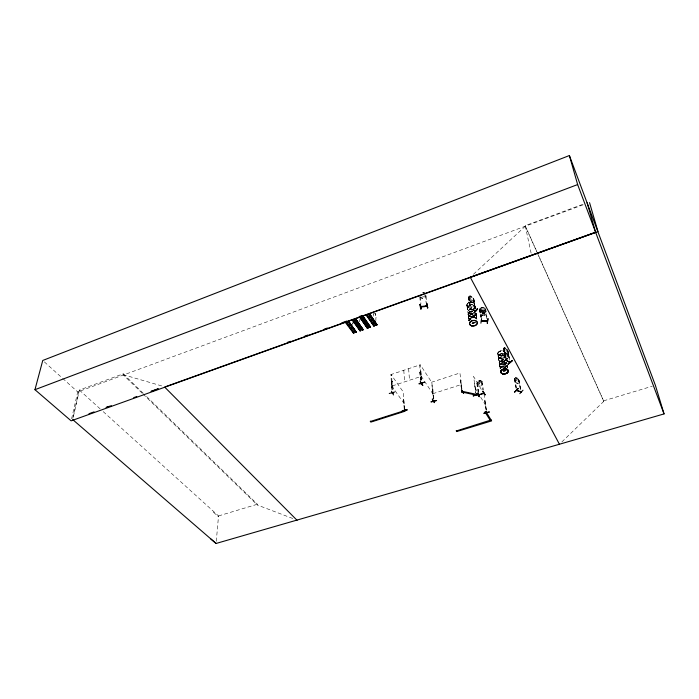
<?xml version="1.0" encoding="UTF-8"?>
<svg xmlns="http://www.w3.org/2000/svg" width="699" height="699" viewBox="0 0 699 699"><rect width="100%" height="100%" fill="white"/><g stroke="black" fill="none" stroke-linecap="round" stroke-linejoin="round"><path stroke-width="0.52" stroke-dasharray="3.5 2.62" d="M375.852 320.745L375.913 317.792A2.097 1.363 -34.1 0 0 375.407 315.599L375.232 313.737M466.88 304.677L467.072 306.136L469.16 307.551A3.914 2.761 -9.2 0 1 467.395 303.785A3.914 2.761 -9.2 0 1 472.987 302.414A3.914 2.761 -9.2 0 1 473.791 306.398L474.726 304.248M467.325 307.359L467.482 309.054M468.12 314.611L468.138 313.729L468.365 315.328M468.531 317.538L468.618 316.603M469.868 303.156L469.352 303.086L469.711 302.693M469.466 303.113L469.335 302.955M469.081 319.889L468.985 320.824A4.019 2.787 -8.9 0 1 472.087 317.503A4.019 2.787 -8.9 0 1 476.735 318.884L476.229 318.246M469.693 303.139L469.579 302.684M470.768 312.374L471.301 312.243L470.943 311.868M471.03 312.13L471.301 312.243M473.415 315.686L472.611 315.957L473.223 316.516M475.163 307.158L475.067 308.093A3.914 2.744 -9.1 0 0 473.704 305.655M476.028 314.174L476.063 313.309M476.43 317.337L476.526 316.402M292.767 518.501L257.354 505.01L257.398 504.241L144.274 394.297M498.16 356.612L498.265 355.8M498.684 359.802L498.78 358.989M499.182 362.851L499.217 362.065M500.169 351.545L500.65 351.763M500.283 351.466L500.414 351.51M499.759 364.939L499.968 366.608M500.178 369.002L500.239 368.329M500.222 368.827L500.283 368.19M502.581 355.162L501.978 355.118M501.69 360.745L502.249 360.562M502.24 354.821L502.555 355.144M502.896 355.075L502.074 354.795M503.804 364.293L504.066 363.899M216.279 541.323L218.525 515.932L102.84 411.292M505.115 353.371L504.993 352.069M505.569 356.411L505.683 355.608A3.766 2.481 -9.6 0 0 499.846 354.306A3.766 2.481 -9.6 0 0 500.301 358.578A3.766 2.481 -9.6 0 0 505.657 355.651M507.125 365.56L507.194 364.913M481.471 317.704L480.152 309.072C477.749 310.199 483.673 304.572 480.571 309.273L480.79 310.671L482.31 311.78L483.673 311.771L484.879 310.653L483.385 307.342L485.753 309.194M479.864 311.972L481.672 310.05L483.787 310.041L486.102 311.92M480.152 313.851L482.528 315.721L480.161 313.799M481.663 310.103L483.778 310.094L485.08 311.92L485.298 313.327L484.092 314.454L482.721 314.454L481.192 313.344L482.039 307.63M482.127 312.986L479.759 311.081L482.127 312.986L484.25 312.986L486.05 311.055L484.215 312.881M482.441 310.391L483.131 310.339L484.04 311.929L483.621 313.475L482.118 312.759L482.45 310.339M484.25 312.986L482.135 312.942M485.132 309.255L485.7 309.054L486.923 317.119M484.625 315.616L486.46 313.781M142.229 393.257L123.05 374.647L123.207 373.816L79.38 390.068L72.941 418.509M72.801 418.378L79.057 390.767M71.604 418.78L77.711 391.938L583.184 204.781M505.665 353.065L505.491 355.922L506.644 357.538M504.704 347.386L504.529 350.208L505.674 351.807L506.644 352.313L507.43 351.719L507.186 350.339L506.155 348.146L504.678 347.324L503.507 348.399L504.748 347.351L506.198 348.111L507.955 350.723L509.606 360.291M515.696 377.547L515.434 380.492L516.675 381.925L517.732 382.274L518.606 381.523C515.897 374.655 518.212 379.487 518.702 380.107L520.44 389.762M466.862 304.668L467.71 303.252L467.185 303.925M467.273 307.508L467.596 306.747M468.155 313.86L468.994 312.313M468.566 316.752L468.347 315.197L468.846 315.799M469.029 320.037L469.361 319.277M475.11 307.944L474.787 308.705A3.976 2.787 -9.2 0 0 473.721 305.428M472.638 315.922L472.664 316.385M473.503 316.184L473.712 316.228M468.994 312.304L471.685 311.072A3.932 2.744 -9 0 0 468.155 314.087A3.949 2.752 -9 0 0 471.764 316.612A3.949 2.752 -9 0 0 475.94 313.973L475.171 315.572M475.722 314.899L476.028 314.043M476.15 317.949L476.482 317.189M497.758 353.082L500.204 350.95L503.874 351.064M500.327 351.807L500.44 351.387M502.896 355.223L502.852 354.847M504.8 354.026L505.124 353.388M506.338 363.122L506.644 362.353M479.164 386.407L477.076 385.184L479.191 386.442L481.008 385.927L482.546 383.48C481.777 381.864 481.698 379.583 478.369 380.964C476.22 382.615 477.697 383.672 476.814 383.235L478.361 393.956M468.382 297.092C469.702 297.416 467.491 296.726 469.946 295.86L471.764 296.533L473.791 299.111M468.741 298.927L470.715 301.505L472.585 302.143L474.044 300.893L473.739 299.102C473.188 297.809 469.536 293.729 469.335 297.468L469.536 298.866L472.043 300.85L473.066 300.177L471.703 296.621M468.461 313.117L469.78 311.885M470.715 301.505L472.55 302.082M475.337 308.818L473.878 298.91L473.389 298.726L474.735 308.783M474.071 300.972L472.55 302.186M419.697 296.699L422.03 298.281L424.144 297.975L426.084 295.799L424.153 298.027L422.004 298.333L420.475 297.276M498.605 351.842C495.836 354.332 500.335 356.874 502.668 355.52M504.809 354.035L503.533 355.136L502.284 355.232M504.171 364.336L504.049 363.803L503.525 364.109M506.329 362.999C504.87 365.219 500.982 365.638 499.366 363.375M514.787 378.841L516.351 387.456M518.737 380.221L519.287 380.247L520.877 389.902M516.098 388.373L514.333 378.823L514.656 380.658L516.596 383.026L518.247 383.463L519.532 382.239M516.596 383.026C518.37 384.555 520.414 382.187 519.156 380.405L517.251 378.098M479.942 311.99L481.716 310.103L483.201 310.81L483.752 310.085L482.721 307.63L482.039 307.682M479.54 309.281L481.305 307.446M424.94 295.555L423.646 296.865L422.257 297.058L420.781 296.14M514.385 378.858L515.661 377.486L517.304 378.019L515.635 377.53M561.83 441.969L603.787 401.34L537.243 252.549M507.125 353.659L508.269 352.488M504.87 355.94L506.6 358.578L504.783 355.966L504.512 354.061L505.674 352.969L507.159 353.79L508.977 356.376L509.204 358.246M473.459 274.27L525.316 226.205L536.911 252.077M505.788 358.133L504.154 348.495C502.398 348.845 505.421 353.545 507.09 353.598M505.718 348.137L506.251 351.239L505.01 349.194L505.237 347.884L505.761 348.102M507.684 350.348L508.654 356.874M506.679 353.816L507.221 356.953L505.971 354.9L506.198 353.563L506.723 353.781M508.4 357.434L507.177 353.746L505.63 352.838M467.718 303.244L469.387 302.274M473.468 316.114L472.795 316.149L473.005 315.712M474.394 316.018L475.154 315.467M469.588 316.429L472.489 316.813L475.171 315.599M504.337 364.406L503.21 364.695M505.779 363.602L504.101 364.258M469.772 311.868L472.751 311.142A3.923 2.735 -9 0 0 468.208 314.052A3.923 2.735 -9 0 0 472.122 316.708A3.923 2.735 -9 0 0 475.975 313.379A3.923 2.735 -9 0 1 472.122 316.682A3.932 2.744 -9 0 1 468.199 314.034A3.923 2.735 -9 0 1 472.734 311.16A3.932 2.744 -9 0 0 468.199 314.034A3.923 2.735 -9 0 0 472.122 316.682A3.932 2.744 -9 0 0 475.984 313.362M472.908 315.817L473.398 315.878M473.372 316.472L474.394 316.027M473.494 316.56L474.403 316.14M501.716 360.055L499.252 362.187L500.816 360.291L503.638 359.627M531.109 253.143L525.202 225.672L584.049 203.881M392.235 385.935L420.702 376.56M421.06 371.719L420.676 371.466L421.794 379.933M391.685 381.444L391.283 381.2L392.174 389.649M419.811 372.148L420.379 372.104L419.811 372.148L420.527 380.361M392.427 381.217L391.956 381.374L392.515 381.331L393.013 389.535M432.795 393.72L461.366 384.529M432.34 389.186L432.908 389.133L432.428 389.291M461.331 388.312L460.309 380.125L460.868 380.09L462.022 389.299M404.179 408.714L403.646 398.465L404.572 408.95M433.616 398.622L432.349 389.177M475.626 392.724L474.551 383.471L475.853 391.947M479.654 380.903L479.06 381.086L478.675 382.834L479.497 384.162L480.571 383.087L479.636 380.859M484.687 400.71L486.321 411.152M218.525 515.932L257.398 504.241M603.656 400.824L652.263 386.224M477.365 383.244L478.85 393.808M469.379 302.256L473.275 302.405L474.708 304.231M472.472 316.682L473.485 316.437M501.707 360.037L502.677 359.828M425.901 293.973L423.603 292.409L421.462 292.715L423.594 292.365L425.892 293.929L426.678 302.623M485.106 309.115L487.002 320.928M472.472 316.682L468.846 315.817M502.424 355.485L501.934 355.302M502.677 359.81L503.656 359.758A3.722 2.429 -9.5 0 0 499.322 362.143A3.722 2.429 -9.5 0 0 502.24 364.738A3.722 2.429 -9.5 0 0 506.565 362.397M503.927 364.441L503.359 364.231M503.944 364.572L503.359 364.38M503.228 364.817L500.484 364.354M481.27 307.394L483.385 307.342L485.744 309.238L485.123 309.238M479.566 309.229L480.073 309.255M482.528 315.721L484.669 315.668M468.854 297.136L470.252 306.197M473.197 298.753L473.756 299.05L475.311 308.757M123.05 374.647L162.185 386.058M504.031 363.829L504.468 364.118M503.909 348.478L505.648 358.246M504.014 348.618L503.612 348.408L505.246 358.037M480.204 380.387L482.301 381.689M499.837 364.057L500.493 364.485M503.883 351.064L504.984 352.051M468.863 315.948L469.579 316.42M213.274 512.087L218.455 516.701M44.352 361.89L61.827 377.626M62.622 378.342L77.711 391.938M79.38 390.068L102.028 410.558M143.007 394.018L257.354 505.01M123.207 373.816L143.496 393.537M499.89 366.477L500.353 367.054M499.829 364.048L499.165 362.737M470.759 301.461L468.68 298.919L468.417 297.049L469.903 307.01M498.92 360.518L499.383 361.095M507.09 366.687L507.553 367.272M498.396 357.329L498.859 357.905M506.967 363.987L506.539 363.445A3.801 2.473 -9.4 0 0 500.589 363.795A3.801 2.473 -9.4 0 0 501.777 367.552A3.801 2.473 -9.4 0 0 507.125 365.289M468.802 318.325L469.317 318.971M467.963 312.304L468.47 312.951M505.526 357.486L505.989 358.071M504.984 354.297L505.447 354.882M475.748 314.961L476.255 315.607M480.204 380.483L481.55 383.375L480.51 384.834L479.322 385.21L477.994 384.485L478.369 380.964L476.814 383.235M391.562 385.769L403.987 403.358M352.611 323.987A2.08 1.346 -35.2 0 1 352.995 323.611L352.934 323.532A2.08 1.346 -35.2 0 0 352.27 324.319M359.793 321.077L359.845 321.156A2.088 1.354 -34.8 0 0 359.469 321.531M507.116 353.825L508.881 356.411M373.458 316.193L373.38 314.594A1.048 0.682 -34.1 0 1 374.044 313.633A1.048 0.682 -34.1 0 0 373.432 314.672L373.38 314.594M375.407 315.599L375.276 313.912A1.048 0.682 -34.1 0 0 374.769 313.449M421.078 376.036L432.978 394.035M475.18 388.024L477.391 391.693M480.711 397.198L485.691 405.464M460.309 380.125L461.401 388.434M481.296 389.404L473.599 376.508L475.809 392.672M481.655 381.82L482.852 390.199M525.202 225.672L536.797 251.553M537.356 253.073L603.787 401.34M468.54 317.591L468.88 318.464M467.806 311.754L468.033 312.444M476.176 315.476L476.508 316.35M474.813 306.232L475.145 307.106M498.177 356.656L498.474 357.46M498.693 359.845L498.999 360.658M507.465 367.115L507.771 367.945M505.482 354.926L505.665 355.555A3.766 2.481 -9.6 0 1 500.274 358.421A3.766 2.481 -9.6 0 1 499.82 354.14A3.766 2.481 -9.6 0 1 505.63 355.485M505.36 354.734L505.552 355.345M518.85 380.099L520.93 391.763M514.543 378.709L516.212 388.251M508.269 351.623L509.746 360.177M507.867 351.414L508.977 357.827M505.08 352.654A3.687 2.438 -9.6 0 1 499.829 355.538A3.687 2.438 -9.6 0 1 499.383 351.335A3.687 2.438 -9.6 0 1 505.08 352.654L505.552 355.31A3.705 2.438 -9.6 0 1 500.266 358.194A3.705 2.438 -9.6 0 1 499.82 353.982A3.705 2.438 -9.6 0 1 505.543 355.31M505.63 355.843A3.705 2.438 -9.6 0 1 500.353 358.727A3.705 2.438 -9.6 0 1 499.907 354.515A3.705 2.438 -9.6 0 1 505.63 355.843L505.866 357.172M503.761 348.294L505.386 357.923M497.784 353.703L498.212 356.368M498.291 356.901L498.728 359.557M506.006 358.22A3.775 2.481 -9.5 0 0 501.55 357.032A3.775 2.481 -9.5 0 0 498.763 360.116L499.698 365.507M499.776 366.049L500.231 368.749A3.748 2.429 -9.4 0 1 503.673 365.795A3.748 2.429 -9.4 0 1 507.649 367.7L507.186 365A3.74 2.438 -9.4 0 1 503.752 367.936M480.108 309.133L481.279 316.778M479.584 309.072L480.903 317.704M479.479 309.211L480.711 316.787M476.395 316.114L476.01 313.493A3.949 2.752 -9 0 1 472.14 316.839A3.949 2.752 -9 0 1 468.199 314.166A3.914 2.735 -9 0 1 471.685 311.038A3.949 2.752 -9 0 0 468.155 314.166A3.932 2.744 -9 0 0 471.755 316.525A3.932 2.744 -9 0 0 475.914 313.895A3.914 2.735 -9 0 1 471.755 316.516A3.914 2.735 -9 0 1 468.173 314.087A3.949 2.752 -9 0 1 472.751 311.282M476.473 316.664L476.875 319.399M473.389 298.726L475.145 310.618M484.04 394.018L486.504 411.091M482.118 381.558L483.411 390.164M484.87 400.649L486.329 410.802M469.09 297.127L470.375 306.057M468.61 296.953L470.025 306.861M479.313 380.71L480.091 386.215M466.923 305.349L467.29 308.041M467.369 308.574L467.561 309.919M468.583 317.276L467.814 311.806A3.923 2.744 -9.1 0 0 473.066 313.694M468.653 317.827L469.046 320.561A3.958 2.744 -8.9 0 1 472.07 317.355A3.958 2.744 -8.9 0 1 476.648 318.709M477.303 383.078L478.483 391.562M461.943 389.186L459.933 372.995L431.676 382.204L433.223 397.46M425.315 294.961L426.102 302.702M432.83 389.02L433.808 398.325M433.432 398.675L431.851 382.519L420.055 364.459L421.401 379.679M420.352 296.76L420.999 303.418M419.784 296.839L420.422 303.506M420.859 371.405L421.602 379.994M421.095 380.326L419.68 364.983L391.527 374.376L392.532 389.692M419.889 372.261L420.606 380.483M408.627 368.67L409.518 380.247M403.786 370.287L404.625 381.855M404.389 409.011L403.183 391.868L390.863 374.201L391.781 389.404M391.466 381.138L391.99 389.71M359.74 319.478L359.845 321.156M352.951 322.012L352.995 323.611M469.178 307.411A3.888 2.744 -9.2 0 1 467.404 303.681A3.888 2.744 -9.2 0 1 472.961 302.309A3.888 2.744 -9.2 0 1 473.756 306.284M469.221 307.674A3.879 2.735 -9.2 0 1 467.448 303.951A3.879 2.735 -9.2 0 1 472.996 302.588A3.879 2.735 -9.2 0 1 473.782 306.546M467.517 309.098A3.976 2.787 -9.2 0 1 470.82 305.035M467.605 309.264A3.914 2.744 -9.1 0 1 470.855 305.271M473.695 305.262A3.976 2.787 -9.2 0 1 474.77 308.512M467.491 308.932A3.976 2.787 -9.2 0 1 468.487 305.804A3.976 2.787 -9.2 0 1 472.821 304.947M467.526 308.722A3.906 2.744 -9.2 0 1 471.283 304.677A3.906 2.744 -9.2 0 1 474.691 308.311M473.04 313.379A3.984 2.787 -9.1 0 1 467.946 312.156M473.284 308.172A3.984 2.787 -9.1 0 1 474.167 308.486M472.987 313.152A3.923 2.744 -9.1 0 1 467.981 311.946M473.232 308.023A3.923 2.744 -9.1 0 1 474.097 308.338M473.057 313.545A3.984 2.787 -9.1 0 1 467.736 311.623M475.329 322.431A4.019 2.787 -8.9 0 1 471.362 323.017M469.038 320.928A4.019 2.787 -8.9 0 1 472.113 317.669A4.019 2.787 -8.9 0 1 476.762 319.05M475.075 314.681A4.011 2.787 -9 0 1 474.848 319.146M470.89 319.731A4.011 2.787 -9 0 1 468.732 316.542A4.011 2.787 -9 0 1 473.197 314.227M474.333 322.44A3.958 2.744 -8.9 0 1 472.314 322.746M474.193 314.594A3.949 2.744 -9 0 1 475.591 318.753M470.943 319.88A3.949 2.744 -9 0 1 468.697 317.101A3.949 2.744 -9 0 1 472.183 314.524M475.303 322.256A4.019 2.787 -8.9 0 1 472.332 322.982M475.049 314.515A4.011 2.787 -9 0 1 474.822 318.98M470.873 319.565A4.011 2.787 -9 0 1 468.706 316.367A4.011 2.787 -9 0 1 473.171 314.061M474.979 314.358A3.941 2.744 -9 0 1 474.761 318.753M470.873 319.329A3.941 2.744 -9 0 1 468.741 316.184A3.941 2.744 -9 0 1 473.136 313.912M475.32 322.589A3.958 2.744 -8.9 0 1 471.414 323.165M469.457 319.679A3.958 2.744 -8.9 0 1 472.655 317.809A3.958 2.744 -8.9 0 1 476.246 318.665M374.821 313.528A1.048 0.682 -34.1 0 1 375.328 314M502.764 361.986A3.713 2.438 -9.5 0 1 498.85 360.291A3.713 2.438 -9.5 0 1 501.602 357.259A3.713 2.438 -9.5 0 1 505.98 358.43M502.738 361.837A3.775 2.481 -9.5 0 1 498.763 360.116M502.668 361.444A3.713 2.438 -9.5 0 1 498.763 359.749A3.713 2.438 -9.5 0 1 501.506 356.717A3.713 2.438 -9.5 0 1 505.893 357.888M506.225 362.825A3.713 2.429 -9.5 0 1 501.594 364.467A3.713 2.429 -9.5 0 1 499.374 361.724A3.713 2.429 -9.5 0 1 503.603 359.592M506.111 370.435A3.81 2.473 -9.4 0 1 503.28 371.09M500.283 368.46A3.81 2.473 -9.4 0 1 504.215 366.066A3.81 2.473 -9.4 0 1 507.762 368.05M506.609 362.667A3.713 2.429 -9.5 0 1 502.607 365.009A3.713 2.429 -9.5 0 1 499.304 362.851A3.713 2.429 -9.5 0 1 502.721 360.125M505.15 370.418A3.748 2.429 -9.4 0 1 503.236 370.688M501.873 367.875A3.74 2.438 -9.4 0 1 500.685 364.17A3.74 2.438 -9.4 0 1 506.565 363.856M506.076 370.269A3.81 2.473 -9.4 0 1 503.254 370.916M500.196 368.95A3.81 2.473 -9.4 0 1 503.699 365.944A3.81 2.473 -9.4 0 1 507.736 367.875M507.037 365.096A3.74 2.438 -9.4 0 1 503.009 367.447A3.74 2.438 -9.4 0 1 499.689 365.28A3.74 2.438 -9.4 0 1 503.123 362.554M505.019 362.615A3.74 2.438 -9.4 0 1 506.897 363.847M507.151 365.455A3.801 2.473 -9.4 0 1 501.803 367.726A3.801 2.473 -9.4 0 1 500.615 363.961A3.801 2.473 -9.4 0 1 506.583 363.637M484.966 314.192L483.271 313.047L481.943 314.253L482.86 312.776L481.559 311.378L483.158 312.497L484.459 311.361L483.577 312.785L484.957 314.235M516.246 377.993L516.115 380.177L517.312 381.243L517.566 379.889L516.281 377.958M470.576 296.428L470.322 298.613L471.615 299.775L471.965 298.447L470.61 296.376M474.901 306.363L474.385 305.716L474.892 306.363M472.166 316.988A3.932 2.744 -9 0 0 476.028 313.659A3.914 2.735 -9 0 1 472.166 316.979A3.932 2.744 -9 0 1 468.234 314.332A3.932 2.744 -9 0 1 472.777 311.457A3.914 2.735 -9 0 0 468.251 314.332A3.914 2.735 -9 0 0 472.166 316.979M499.881 355.8A3.678 2.429 -9.6 0 0 505.124 352.925A3.678 2.429 -9.6 0 0 499.436 351.606A3.678 2.429 -9.6 0 0 499.881 355.8M499.837 355.66A3.713 2.455 -9.6 0 0 505.124 352.768A3.713 2.455 -9.6 0 0 499.392 351.431A3.713 2.455 -9.6 0 0 499.837 355.66M503.324 371.239A3.748 2.429 -9.3 0 0 506.102 370.601A3.757 2.438 -9.3 0 1 503.324 371.239M503.761 366.346A3.748 2.429 -9.3 0 0 500.37 368.653A3.757 2.438 -9.3 0 1 503.761 366.337A3.757 2.438 -9.3 0 1 507.553 367.63A3.748 2.429 -9.3 0 0 503.761 366.346M502.258 364.869A3.74 2.446 -9.5 0 0 506.609 362.51A3.74 2.446 -9.5 0 1 502.258 364.861A3.74 2.446 -9.5 0 1 499.322 362.257A3.74 2.446 -9.5 0 1 503.664 359.88A3.74 2.446 -9.5 0 0 499.322 362.257A3.74 2.446 -9.5 0 0 502.258 364.861"/><path stroke-width="1.05" d="M509.947 362.44L505.7 360.037M510.165 362.335L505.919 360.396L506.146 359.985M510.095 362.274L510.043 361.82M421.619 382.764L422.1 383.174M392.611 393.1L393.266 392.716M521.402 391.877L516.526 390.357M421.462 383.847L420.754 383.585M481.602 318.552L480.895 323.2M481.961 320.946L481.978 320.631M486.941 320.928L486.888 320.614M487.238 323.235L488.007 318.508L487.325 323.2M434.07 400.475L433.581 400.981L433.424 400.51M486.478 411.816L486.548 412.628L486.076 411.51M462.38 391.781L461.663 391.527M478.378 394.918L483.813 393.196M483.926 393.327L478.527 395.022M587.09 202.745L595.679 232.452L71.132 420.842L34.95 389.684L42.761 360.457L569.388 155.536L655.374 385.289L664.05 413.913L559.427 444.241L470.27 277.232L597.977 231.561L589.545 202.64M503.533 361.715L507.692 358.404L503.35 361.628M479.095 396.735L477.12 393.371L479.365 396.403M477.111 393.388L479.331 396.438M518.029 388.635L514.621 392.034M393.528 394.935L391.457 391.222M420.99 308.897L420.186 304.371M419.889 304.441L420.684 309.002L421.016 308.705M461.899 391.929L462.31 391.641M420.632 306.608L427.045 305.708M426.416 305.297L426.442 305.97L427.002 305.271M476.115 393.939L475.696 395.005L461.532 391.947L461.943 390.872M404.24 410.164L404.424 409.771M433.432 400.85L434.105 400.78M471.904 306.817L468.409 310.723M474.202 313.038L477.644 308.906L473.913 312.951L477.321 308.574M475.958 395.241L476.377 395.442L475.94 395.162M369.684 313.938L376.997 324.834L369.684 313.938L369.081 314.174M360.3 317.294L359.845 317.451L367.333 328.242L360.221 317.329L360.623 316.997L368.067 327.883M368.251 327.918L360.448 317.259M362.169 316.63L369.579 327.455L370.566 327.097L363.104 316.306L362.606 316.49M373.694 325.979L374.14 325.821M374.122 325.839L366.529 314.969L373.939 325.804L374.655 325.664M374.262 325.786L367.115 314.742L374.681 325.647M376.001 325.175L376.455 325.018L368.889 314.043L376.018 325.175L368.705 314.305M376.63 324.965L369.229 314.096L377.006 324.817M353.449 333.161L345.498 322.623M353.965 332.986L346.459 322.265L354 332.969L346.258 322.248L345.83 322.501M359.924 330.854L360.369 330.697M360.326 330.732L360.92 330.505L353.441 319.758L352.471 320.125L360.361 330.714L352.628 319.959M362.213 330.05L363.209 329.701L355.52 318.84L363.017 329.683M362.615 329.937L354.743 319.294L355.188 319.137L362.641 329.919L355.188 319.137M426.975 305.245C427.867 306.87 419.059 307.307 421.2 306.477M363.183 316.271L362.772 316.437L370.164 327.263M373.729 325.987L366.328 315.127L366.783 314.969M366.896 314.926L367.351 314.768M346.206 322.265L353.816 332.925M348.128 321.689L355.721 332.366L356.289 332.156L348.53 321.348L355.861 332.313L348.347 321.61M348.74 321.47L356.272 332.174L348.504 321.453M353.423 319.775L360.518 330.662M518.081 388.688L514.604 392.052L518.003 388.452M481.323 320.946L487.553 320.902M521.227 392.052L520.877 391.326M523.001 390.208L519.794 393.668M509.615 361.776L510.156 362.283M507.998 363.821C516.325 357.119 510.943 362.222 508.287 364.196M508.094 364.074L512.175 360.675M487.526 321.094L481.366 321.103M348.163 321.689L355.669 332.383M360.597 317.093L368.224 327.936M368.915 314.122L376.438 325.035M359.968 330.854L352.436 320.116M367.517 328.076L360.037 317.294L367.7 328.119M369.605 327.455L362.239 316.621M369.762 327.298L362.362 316.472M369.972 327.333L362.545 316.507M370.531 327.132L362.921 316.271M421.314 306.712L421.314 306.188M461.768 391.798L462.266 391.623M470.252 308.827L475.696 310.793L470.13 308.967M393.249 393.074L392.689 393.222M34.95 389.684L577.636 184.571L569.388 155.536M88.974 413.712L94.059 411.886M106.265 407.5L111.351 405.665M133.727 397.626L136.786 396.525M287.376 342.396L290.452 341.295M304.816 336.132L307.892 335.022M324.31 329.124L327.385 328.014M341.75 322.851L346.887 321.007M359.199 316.577L362.274 315.476M165.646 386.661L594.587 232.566M106.178 407.421L109.236 406.329M420.291 382.03L422.851 385.385L420.3 381.785M420.842 383.174L422.668 382.589M389.264 393.511L394.725 391.99M424.485 382.17L418.928 383.821L424.511 382.257M421.331 383.69L420.99 384.013M370.339 421.506L404.721 410.54L405.167 411.169L370.811 422.117L370.33 421.139M433.633 400.955L433.974 400.684M403.716 410.488L405.464 409.946M403.734 410.531L405.481 409.981M431.126 401.96L436.587 400.501L431.091 401.75M402.108 411.449L407.351 409.815L401.969 411.038M461.611 389.893L463.385 393.153M461.357 389.955L463.682 393.292M482.913 391.589L485.176 394.856L482.904 391.335M478.666 394.079L473.197 395.791L478.771 394.28M473.275 395.905L478.745 394.201M485.036 411.833L486.128 411.877L491.615 420.903L456.709 431.563L456.281 430.601M456.325 430.968L491.196 419.933M483.97 413.406L489.431 411.956L483.926 413.17M210.775 538.938L216.087 543.464L559.497 444.223M426.678 303.497L427.788 308.006L426.652 303.252M426.495 305.996L426.355 305.358M420.335 381.977L422.598 385.429M404.441 410.077L404.721 410.54M482.957 391.536L484.896 394.874M426.731 303.453L427.491 308.014M516.421 390.479L517.024 390.225M461.995 391.248L476.168 394.306M516.465 390.496L521.262 392.025M72.696 419.566L216.087 543.464M164.623 387.036L297.075 520.309M421.829 383.489L421.838 382.668M362.458 329.876L354.961 319.12L362.405 329.893M353.371 319.793L360.85 330.54M363.139 329.736L355.52 318.919L362.956 329.701M432.349 399.208L434.551 402.563M434.254 402.65L432.366 399.015M485.089 412.192L490.165 420.248M479.322 396.639L477.382 393.056M577.636 184.571L664.05 413.913M391.964 392.969L392.392 392.882M433.467 400.894L433.869 401.077L433.607 400.448M475.032 310.784L475.04 310.286M520.746 391.457L520.834 391.938M420.248 304.406L421.043 308.958M509.728 361.663L509.789 362.117L509.641 361.671M486.661 412.069L486.731 412.567M486.294 411.877L486.521 412.593M470.794 308.608L470.855 309.045M158.14 388.854L151.019 391.405L158.131 388.845M471.79 325.926A3.958 2.735 -8.9 0 0 477.356 322.72A3.958 2.735 -8.9 0 0 471.161 321.234A3.958 2.735 -8.9 0 0 471.79 325.926M471.773 325.734A3.949 2.726 -8.9 0 0 477.321 322.536A3.949 2.726 -8.9 0 0 471.135 321.051A3.949 2.726 -8.9 0 0 471.773 325.734M502.843 373.86A3.757 2.429 -9.3 0 0 508.208 370.986A3.748 2.429 -9.3 0 0 502.406 369.666A3.757 2.429 -9.3 0 0 502.843 373.86A3.748 2.429 -9.3 0 0 508.199 370.986A3.757 2.429 -9.3 0 0 502.398 369.666A3.748 2.429 -9.3 0 0 502.843 373.851M502.817 373.755A3.775 2.438 -9.3 0 0 508.199 370.872A3.775 2.438 -9.3 0 0 502.371 369.544A3.775 2.438 -9.3 0 0 502.817 373.755M502.817 373.659A3.74 2.42 -9.3 0 0 508.156 370.793A3.74 2.42 -9.3 0 0 502.38 369.483A3.74 2.42 -9.3 0 0 502.817 373.659"/></g></svg>
